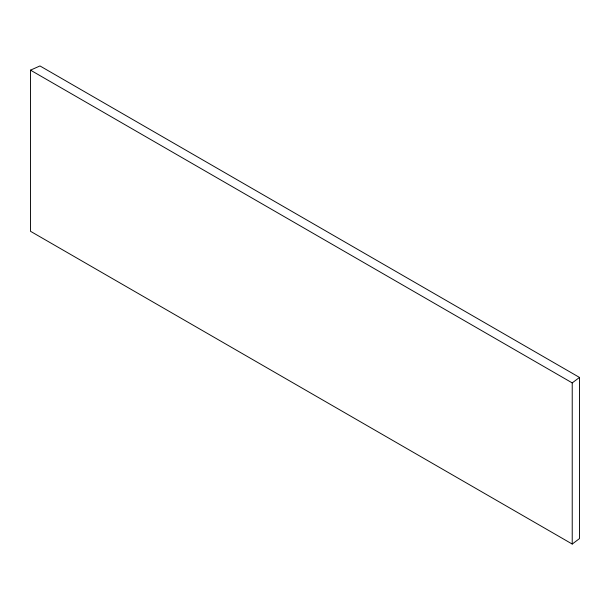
<?xml version="1.0" encoding="UTF-8"?>
<svg xmlns="http://www.w3.org/2000/svg" width="610" height="610" viewBox="0 0 610 610"><rect width="100%" height="100%" fill="white"/><g stroke="black" fill="none" stroke-linecap="round" stroke-linejoin="round"><path stroke-width="0.91" d="M572.226 544.051L572.226 382.905L579.5 377.438L39.978 65.949L30.5 70.142L30.5 231.289L572.226 544.051L579.5 538.584L579.5 377.438M30.5 70.142L572.226 382.905"/></g></svg>
